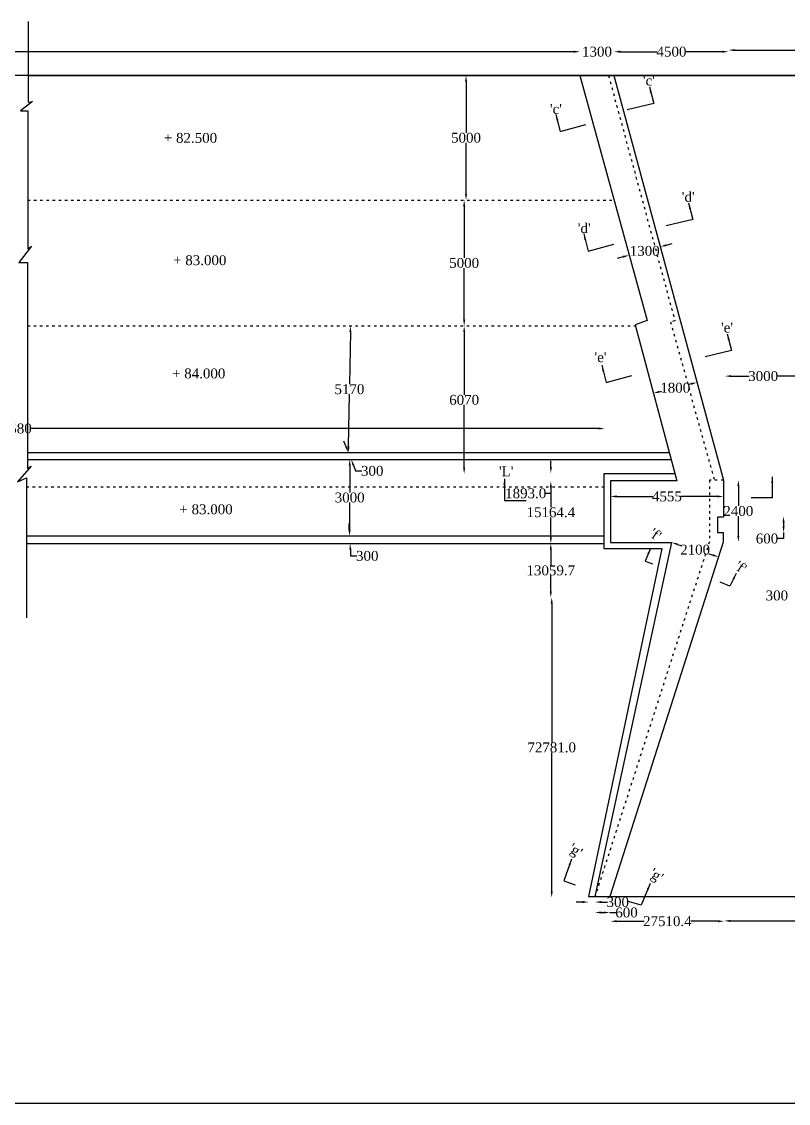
# Model space of a CAD drawing. Header units: millimetres. Extents: x 25263 to 1189477, y 36281 to 720269.
# Drawn here: x 323998 to 509882, y 36281 to 298608 of the extents above; entities that cross this region are included whole.
import ezdxf

# ---------------------------------------------------------------- set-up
doc = ezdxf.new("R2010")
doc.units = ezdxf.units.MM
doc.header["$MEASUREMENT"] = 0
doc.header["$PDMODE"] = 66
doc.header["$PDSIZE"] = 170
doc.linetypes.add('ACAD_ISO03W100', pattern=[30, 12, -18])
for name, color, linetype in [('DIM', 5, 'Continuous'), ('DOT LINE', 3, 'ACAD_ISO03W100'), ('DWG. LINE', 1, 'Continuous'), ('DWG.LINE', 10, 'Continuous'), ('TEXT', 7, 'Continuous')]:
    doc.layers.add(name, color=color, linetype=linetype)
doc.layers.add('TITLE', color=7, linetype='Continuous', lineweight=30)
doc.styles.get("Standard").update_dxf_attribs({"font": 'TIMES.TTF', "height": 2400})
doc.dimstyles.get("Standard").update_dxf_attribs({"dimtxt": 2400, "dimasz": 1500, "dimexe": 0.18, "dimexo": 0.0625, "dimgap": 0.09, "dimtad": 0, "dimtih": 1, "dimtoh": 1, "dimdec": 1, "dimzin": 0, "dimdsep": 46, "dimtxsty": 'Standard', "dimcen": 0.09, "dimse1": 1, "dimse2": 1, "dimclrd": 5, "dimclre": 5, "dimclrt": 4, "dimadec": 0, "dimazin": 0, "dimtfac": 1, "dimtdec": 1, "dimtofl": 0, "dimtmove": 0, "dimatfit": 3, "dimfxl": 1, "dimtolj": 1, "dimtzin": 0, "dimarcsym": 0})

# ---------------------------------------------------------------- blocks, each defined once
blk = doc.blocks.new('*D4')
at = {"layer": 'Defpoints', "color": 0}
for p in [(467610, 291317), (459363, 285556), (467610, 285556)]:
    blk.add_point(p, dxfattribs=at)
at = {"layer": 'DIM', "color": 5, "lineweight": -2}
for p, q in [((457863, 291317), (456363, 291317)), ((469110, 291317), (470610, 291317))]:
    blk.add_line(p, q, dxfattribs=at)
at = {"layer": 'DIM', "color": 5}
for points in [[(457863, 291567), (457863, 291067), (459363, 291317)], [(469110, 291567), (469110, 291067), (467610, 291317)]]:
    blk.add_solid(points, dxfattribs=at)
at = {"layer": 'DIM', "color": 4, "insert": (463486, 291317), "char_height": 2400, "attachment_point": 5}
blk.add_mtext('\\A1;1300 ', dxfattribs=at)
blk = doc.blocks.new('*D5')
at = {"layer": 'Defpoints', "color": 0}
for p in [(459347, 291314), (160043, 284940), (459347, 284940)]:
    blk.add_point(p, dxfattribs=at)
at = {"layer": 'DIM', "color": 5, "lineweight": -2}
for p, q in [((161543, 291314), (304481, 291314)), ((457847, 291314), (314910, 291314))]:
    blk.add_line(p, q, dxfattribs=at)
at = {"layer": 'DIM', "color": 5}
for points in [[(161543, 291564), (161543, 291064), (160043, 291314)], [(457847, 291564), (457847, 291064), (459347, 291314)]]:
    blk.add_solid(points, dxfattribs=at)
at = {"layer": 'DIM', "color": 4, "insert": (309695, 291314), "char_height": 2400, "attachment_point": 5}
blk.add_mtext('\\A1;299330', dxfattribs=at)
blk = doc.blocks.new('*D101')
at = {"layer": 'Defpoints', "color": 0}
for p in [(465355, 199928), (176667, 199080), (465355, 199080)]:
    blk.add_point(p, dxfattribs=at)
at = {"layer": 'DIM', "color": 5, "lineweight": -2}
for p, q in [((178167, 199928), (315796, 199928)), ((463855, 199928), (326225, 199928))]:
    blk.add_line(p, q, dxfattribs=at)
at = {"layer": 'DIM', "color": 5}
for points in [[(178167, 200178), (178167, 199678), (176667, 199928)], [(463855, 200178), (463855, 199678), (465355, 199928)]]:
    blk.add_solid(points, dxfattribs=at)
at = {"layer": 'DIM', "color": 4, "insert": (321011, 199928), "char_height": 2400, "attachment_point": 5}
blk.add_mtext('\\A1;297580', dxfattribs=at)
blk = doc.blocks.new('*D103')
at = {"layer": 'Defpoints', "color": 0}
for p in [(431283, 224823), (431283, 224823), (431283, 188945)]:
    blk.add_point(p, dxfattribs=at)
at = {"layer": 'DIM', "color": 5, "lineweight": -2}
for p, q in [((431283, 223323), (431283, 208109)), ((431283, 190445), (431283, 205660))]:
    blk.add_line(p, q, dxfattribs=at)
at = {"layer": 'DIM', "color": 5}
for points in [[(431033, 223323), (431533, 223323), (431283, 224823)], [(431033, 190445), (431533, 190445), (431283, 188945)]]:
    blk.add_solid(points, dxfattribs=at)
at = {"layer": 'DIM', "color": 4, "insert": (431283, 206884), "char_height": 2400, "attachment_point": 5}
blk.add_mtext('\\A1;6070', dxfattribs=at)
blk = doc.blocks.new('*D104')
at = {"layer": 'Defpoints', "color": 0}
for p in [(431283, 255337), (431283, 255337), (431283, 224823)]:
    blk.add_point(p, dxfattribs=at)
at = {"layer": 'DIM', "color": 5, "lineweight": -2}
for p, q in [((431283, 253837), (431283, 241301)), ((431283, 226323), (431283, 238859))]:
    blk.add_line(p, q, dxfattribs=at)
at = {"layer": 'DIM', "color": 5}
for points in [[(431033, 253837), (431533, 253837), (431283, 255337)], [(431033, 226323), (431533, 226323), (431283, 224823)]]:
    blk.add_solid(points, dxfattribs=at)
at = {"layer": 'DIM', "color": 4, "insert": (431283, 240080), "char_height": 2400, "attachment_point": 5}
blk.add_mtext('\\A1;5000', dxfattribs=at)
blk = doc.blocks.new('*D105')
at = {"layer": 'Defpoints', "color": 0}
for p in [(431283, 285556), (431736, 285556), (431283, 255337)]:
    blk.add_point(p, dxfattribs=at)
at = {"layer": 'DIM', "color": 5, "lineweight": -2}
for p, q in [((431736, 284056), (431736, 271667)), ((431736, 256837), (431736, 269225))]:
    blk.add_line(p, q, dxfattribs=at)
at = {"layer": 'DIM', "color": 5}
for points in [[(431486, 284056), (431986, 284056), (431736, 285556)], [(431486, 256837), (431986, 256837), (431736, 255337)]]:
    blk.add_solid(points, dxfattribs=at)
at = {"layer": 'DIM', "color": 4, "insert": (431736, 270446), "char_height": 2400, "attachment_point": 5}
blk.add_mtext('\\A1;5000', dxfattribs=at)
blk = doc.blocks.new('*D106')
at = {"layer": 'Defpoints', "color": 0}
for p in [(478813, 244134), (478844, 244018), (471253, 242089)]:
    blk.add_point(p, dxfattribs=at)
at = {"layer": 'DIM', "color": 5, "lineweight": -2}
for p, q in [((480292, 244410), (481740, 244801)), ((469836, 241582), (468388, 241190))]:
    blk.add_line(p, q, dxfattribs=at)
at = {"layer": 'DIM', "color": 5}
for points in [[(480227, 244651), (480358, 244168), (478844, 244018)], [(469771, 241823), (469901, 241340), (471284, 241973)]]:
    blk.add_solid(points, dxfattribs=at)
at = {"layer": 'DIM', "color": 4, "insert": (475064, 242996), "char_height": 2400, "attachment_point": 5}
blk.add_mtext('\\A1;1300', dxfattribs=at)
blk = doc.blocks.new('*D107')
at = {"layer": 'Defpoints', "color": 0}
for p in [(487745, 211117), (487766, 211032), (477185, 208418)]:
    blk.add_point(p, dxfattribs=at)
at = {"layer": 'DIM', "color": 5, "lineweight": -2}
for p, q in [((486289, 210757), (485727, 210618)), ((478620, 208863), (479181, 209002))]:
    blk.add_line(p, q, dxfattribs=at)
at = {"layer": 'DIM', "color": 5}
for points in [[(486229, 211000), (486349, 210514), (487745, 211117)], [(478560, 209106), (478680, 208620), (477164, 208503)]]:
    blk.add_solid(points, dxfattribs=at)
at = {"layer": 'DIM', "color": 4, "insert": (482454, 209810), "char_height": 2400, "attachment_point": 5}
blk.add_mtext('\\A1;1800', dxfattribs=at)
blk = doc.blocks.new('*D108')
at = {"layer": 'Defpoints', "color": 0}
for p in [(466726, 183130), (494156, 183462), (494156, 183130)]:
    blk.add_point(p, dxfattribs=at)
at = {"layer": 'DIM', "color": 5, "lineweight": -2}
for p, q in [((468226, 183462), (477042, 183462)), ((492656, 183462), (483840, 183462))]:
    blk.add_line(p, q, dxfattribs=at)
at = {"layer": 'DIM', "color": 5}
for points in [[(468226, 183712), (468226, 183212), (466726, 183462)], [(492656, 183712), (492656, 183212), (494156, 183462)]]:
    blk.add_solid(points, dxfattribs=at)
at = {"layer": 'DIM', "color": 4, "insert": (480441, 183462), "char_height": 2400, "attachment_point": 5}
blk.add_mtext('\\A1;4555', dxfattribs=at)
blk = doc.blocks.new('*D109')
at = {"layer": 'Defpoints', "color": 0}
for p in [(481576, 172287), (492983, 168801), (492983, 168801)]:
    blk.add_point(p, dxfattribs=at)
at = {"layer": 'DIM', "color": 5, "lineweight": -2}
for p, q in [((483011, 171849), (483837, 171596)), ((491549, 169240), (490723, 169492))]:
    blk.add_line(p, q, dxfattribs=at)
at = {"layer": 'DIM', "color": 5}
for points in [[(483084, 172088), (482938, 171610), (481576, 172287)], [(491622, 169479), (491476, 169001), (492983, 168801)]]:
    blk.add_solid(points, dxfattribs=at)
at = {"layer": 'DIM', "color": 4, "insert": (487280, 170544), "char_height": 2400, "attachment_point": 5}
blk.add_mtext('\\A1;2100', dxfattribs=at)
blk = doc.blocks.new('*D110')
at = {"layer": 'Defpoints', "color": 0}
for p in [(497723, 187465), (497755, 187465), (497723, 172386)]:
    blk.add_point(p, dxfattribs=at)
at = {"layer": 'DIM', "color": 5, "lineweight": -2}
for p, q in [((497755, 185965), (497755, 181146)), ((497755, 173886), (497755, 178704))]:
    blk.add_line(p, q, dxfattribs=at)
at = {"layer": 'DIM', "color": 5}
for points in [[(497505, 185965), (498005, 185965), (497755, 187465)], [(497505, 173886), (498005, 173886), (497755, 172386)]]:
    blk.add_solid(points, dxfattribs=at)
at = {"layer": 'DIM', "color": 4, "insert": (497755, 179925), "char_height": 2400, "attachment_point": 5}
blk.add_mtext('\\A1;2400', dxfattribs=at)
blk = doc.blocks.new('*D111')
at = {"layer": 'Defpoints', "color": 0}
for p in [(508769, 178627), (508722, 174743), (508769, 174743)]:
    blk.add_point(p, dxfattribs=at)
at = {"layer": 'DIM', "color": 5, "lineweight": -2}
for p, q in [((508722, 177127), (508722, 176243)), ((508722, 173243), (507222, 173243)), ((508722, 174743), (508722, 173243))]:
    blk.add_line(p, q, dxfattribs=at)
at = {"layer": 'DIM', "color": 5}
for points in [[(508472, 177127), (508972, 177127), (508722, 178627)], [(508472, 176243), (508972, 176243), (508722, 174743)]]:
    blk.add_solid(points, dxfattribs=at)
at = {"layer": 'DIM', "color": 4, "insert": (504704, 173243), "char_height": 2400, "attachment_point": 5}
blk.add_mtext('\\A1;600', dxfattribs=at)
blk = doc.blocks.new('*D122')
at = {"layer": 'Defpoints', "color": 0}
for p in [(403711, 224823), (403230, 194102), (403230, 194102)]:
    blk.add_point(p, dxfattribs=at)
at = {"layer": 'DIM', "color": 5, "lineweight": -2}
for p, q in [((403688, 223323), (403490, 210687)), ((403254, 195602), (403452, 208238))]:
    blk.add_line(p, q, dxfattribs=at)
at = {"layer": 'DIM', "color": 5}
for points in [[(403438, 223327), (403938, 223320), (403711, 224823)], [(403004, 195606), (403504, 195598), (403230, 194102)]]:
    blk.add_solid(points, dxfattribs=at)
at = {"layer": 'DIM', "color": 4, "insert": (403471, 209463), "char_height": 2400, "attachment_point": 5}
blk.add_mtext('\\A1;5170', dxfattribs=at)
blk = doc.blocks.new('*D123')
at = {"layer": 'Defpoints', "color": 0}
for p in [(403230, 194102), (403878, 192444), (403878, 192444)]:
    blk.add_point(p, dxfattribs=at)
at = {"layer": 'DIM', "color": 5, "lineweight": -2}
for p, q in [((402684, 195499), (402138, 196896)), ((404425, 191047), (404971, 189650)), ((404971, 189650), (406471, 189650))]:
    blk.add_line(p, q, dxfattribs=at)
at = {"layer": 'DIM', "color": 5}
for points in [[(402917, 195590), (402451, 195408), (403230, 194102)], [(404658, 191138), (404192, 190956), (403878, 192444)]]:
    blk.add_solid(points, dxfattribs=at)
at = {"layer": 'DIM', "color": 4, "insert": (408994, 189650), "char_height": 2400, "attachment_point": 5}
blk.add_mtext('\\A1;300', dxfattribs=at)
blk = doc.blocks.new('*D124')
at = {"layer": 'Defpoints', "color": 0}
for p in [(403606, 192444), (403530, 173945), (403602, 173945)]:
    blk.add_point(p, dxfattribs=at)
at = {"layer": 'DIM', "color": 5, "lineweight": -2}
for p, q in [((403533, 190944), (403532, 184415)), ((403530, 175445), (403531, 181973))]:
    blk.add_line(p, q, dxfattribs=at)
at = {"layer": 'DIM', "color": 5}
for points in [[(403283, 190944), (403783, 190944), (403534, 192444)], [(403280, 175445), (403780, 175445), (403530, 173945)]]:
    blk.add_solid(points, dxfattribs=at)
at = {"layer": 'DIM', "color": 4, "insert": (403532, 183194), "char_height": 2400, "attachment_point": 5}
blk.add_mtext('\\A1;3000', dxfattribs=at)
blk = doc.blocks.new('*D125')
at = {"layer": 'Defpoints', "color": 0}
for p in [(403530, 173945), (403615, 172035), (403626, 172035)]:
    blk.add_point(p, dxfattribs=at)
at = {"layer": 'DIM', "color": 5, "lineweight": -2}
for p, q in [((403443, 175442), (403368, 176940)), ((403691, 170537), (403767, 169039)), ((403767, 169039), (405267, 169039))]:
    blk.add_line(p, q, dxfattribs=at)
at = {"layer": 'DIM', "color": 5}
for points in [[(403693, 175455), (403194, 175430), (403519, 173944)], [(403941, 170549), (403441, 170524), (403615, 172035)]]:
    blk.add_solid(points, dxfattribs=at)
at = {"layer": 'DIM', "color": 4, "insert": (407790, 169039), "char_height": 2400, "attachment_point": 5}
blk.add_mtext('\\A1;300', dxfattribs=at)
blk = doc.blocks.new('*D126')
at = {"layer": 'Defpoints', "color": 0}
for p in [(452285, 189093), (452285, 187200), (452304, 187200)]:
    blk.add_point(p, dxfattribs=at)
at = {"layer": 'DIM', "color": 5, "lineweight": -2}
for p, q in [((452304, 190593), (452304, 192093)), ((452304, 184200), (450804, 184200)), ((452304, 185700), (452304, 184200))]:
    blk.add_line(p, q, dxfattribs=at)
at = {"layer": 'DIM', "color": 5}
for points in [[(452054, 190593), (452554, 190593), (452304, 189093)], [(452054, 185700), (452554, 185700), (452304, 187200)]]:
    blk.add_solid(points, dxfattribs=at)
at = {"layer": 'DIM', "color": 4, "insert": (446202, 184200), "char_height": 2400, "attachment_point": 5}
blk.add_mtext('\\A1;1893.0', dxfattribs=at)
blk = doc.blocks.new('*D127')
at = {"layer": 'Defpoints', "color": 0}
for p in [(452304, 187200), (452304, 172035), (452304, 172035)]:
    blk.add_point(p, dxfattribs=at)
at = {"layer": 'DIM', "color": 5, "lineweight": -2}
for p, q in [((452304, 185700), (452304, 180842)), ((452304, 173535), (452304, 178393))]:
    blk.add_line(p, q, dxfattribs=at)
at = {"layer": 'DIM', "color": 5}
for points in [[(452054, 185700), (452554, 185700), (452304, 187200)], [(452054, 173535), (452554, 173535), (452304, 172035)]]:
    blk.add_solid(points, dxfattribs=at)
at = {"layer": 'DIM', "color": 4, "insert": (452304, 179618), "char_height": 2400, "attachment_point": 5}
blk.add_mtext('\\A1;15164.4', dxfattribs=at)
blk = doc.blocks.new('*D128')
at = {"layer": 'Defpoints', "color": 0}
for p in [(452304, 172035), (452291, 158976), (452304, 158976)]:
    blk.add_point(p, dxfattribs=at)
at = {"layer": 'DIM', "color": 5, "lineweight": -2}
for p, q in [((452291, 170535), (452291, 166730)), ((452291, 160476), (452291, 164281))]:
    blk.add_line(p, q, dxfattribs=at)
at = {"layer": 'DIM', "color": 5}
for points in [[(452041, 170535), (452541, 170535), (452291, 172035)], [(452041, 160476), (452541, 160476), (452291, 158976)]]:
    blk.add_solid(points, dxfattribs=at)
at = {"layer": 'DIM', "color": 4, "insert": (452291, 165506), "char_height": 2400, "attachment_point": 5}
blk.add_mtext('\\A1;13059.7', dxfattribs=at)
blk = doc.blocks.new('*D129')
at = {"layer": 'Defpoints', "color": 0}
for p in [(452304, 158976), (452304, 86195), (452509, 86195)]:
    blk.add_point(p, dxfattribs=at)
at = {"layer": 'DIM', "color": 5, "lineweight": -2}
for p, q in [((452509, 157476), (452509, 123809)), ((452509, 87695), (452509, 121361))]:
    blk.add_line(p, q, dxfattribs=at)
at = {"layer": 'DIM', "color": 5}
for points in [[(452259, 157476), (452759, 157476), (452509, 158976)], [(452259, 87695), (452759, 87695), (452509, 86195)]]:
    blk.add_solid(points, dxfattribs=at)
at = {"layer": 'DIM', "color": 4, "insert": (452509, 122585), "char_height": 2400, "attachment_point": 5}
blk.add_mtext('\\A1;72781.0', dxfattribs=at)
blk = doc.blocks.new('*D130')
at = {"layer": 'Defpoints', "color": 0}
for p in [(461461, 86414), (463002, 86414), (463002, 85102)]:
    blk.add_point(p, dxfattribs=at)
at = {"layer": 'DIM', "color": 5, "lineweight": -2}
for p, q in [((459961, 85102), (458461, 85102)), ((464502, 85102), (466002, 85102))]:
    blk.add_line(p, q, dxfattribs=at)
at = {"layer": 'DIM', "color": 5}
for points in [[(459961, 85352), (459961, 84852), (461461, 85102)], [(464502, 85352), (464502, 84852), (463002, 85102)]]:
    blk.add_solid(points, dxfattribs=at)
at = {"layer": 'DIM', "color": 4, "insert": (468525, 85102), "char_height": 2400, "attachment_point": 5}
blk.add_mtext('\\A1;300', dxfattribs=at)
blk = doc.blocks.new('*D131')
at = {"layer": 'Defpoints', "color": 0}
for p in [(463002, 86414), (466632, 86414), (466632, 82561)]:
    blk.add_point(p, dxfattribs=at)
at = {"layer": 'DIM', "color": 5, "lineweight": -2}
for p, q in [((464502, 82561), (465132, 82561)), ((466632, 82561), (468132, 82561))]:
    blk.add_line(p, q, dxfattribs=at)
at = {"layer": 'DIM', "color": 5}
for points in [[(464502, 82811), (464502, 82311), (463002, 82561)], [(465132, 82811), (465132, 82311), (466632, 82561)]]:
    blk.add_solid(points, dxfattribs=at)
at = {"layer": 'DIM', "color": 4, "insert": (470650, 82561), "char_height": 2400, "attachment_point": 5}
blk.add_mtext('\\A1;600', dxfattribs=at)
blk = doc.blocks.new('*D132')
at = {"layer": 'Defpoints', "color": 0}
for p in [(466791, 80500), (494302, 80500), (494302, 80445)]:
    blk.add_point(p, dxfattribs=at)
at = {"layer": 'DIM', "color": 5, "lineweight": -2}
for p, q in [((468291, 80445), (474887, 80445)), ((492802, 80445), (486206, 80445))]:
    blk.add_line(p, q, dxfattribs=at)
at = {"layer": 'DIM', "color": 5}
for points in [[(468291, 80695), (468291, 80195), (466791, 80445)], [(492802, 80695), (492802, 80195), (494302, 80445)]]:
    blk.add_solid(points, dxfattribs=at)
at = {"layer": 'DIM', "color": 4, "insert": (480547, 80445), "char_height": 2400, "attachment_point": 5}
blk.add_mtext('\\A1;27510.4', dxfattribs=at)
blk = doc.blocks.new('*D133')
at = {"layer": 'Defpoints', "color": 0}
for p in [(494302, 80500), (560942, 80527), (560942, 80500)]:
    blk.add_point(p, dxfattribs=at)
at = {"layer": 'DIM', "color": 5, "lineweight": -2}
for p, q in [((495802, 80527), (523463, 80527)), ((559442, 80527), (531781, 80527))]:
    blk.add_line(p, q, dxfattribs=at)
at = {"layer": 'DIM', "color": 5}
for points in [[(495802, 80777), (495802, 80277), (494302, 80527)], [(559442, 80777), (559442, 80277), (560942, 80527)]]:
    blk.add_solid(points, dxfattribs=at)
at = {"layer": 'DIM', "color": 4, "insert": (527622, 80527), "char_height": 2400, "attachment_point": 5}
blk.add_mtext('\\A1;11000', dxfattribs=at)
blk = doc.blocks.new('*D141')
at = {"layer": 'Defpoints', "color": 0}
for p in [(494509, 212762), (513046, 212762), (513046, 212647)]:
    blk.add_point(p, dxfattribs=at)
at = {"layer": 'DIM', "color": 5, "lineweight": -2}
for p, q in [((496009, 212647), (500369, 212647)), ((511546, 212647), (507187, 212647))]:
    blk.add_line(p, q, dxfattribs=at)
at = {"layer": 'DIM', "color": 5}
for points in [[(496009, 212897), (496009, 212397), (494509, 212647)], [(511546, 212897), (511546, 212397), (513046, 212647)]]:
    blk.add_solid(points, dxfattribs=at)
at = {"layer": 'DIM', "color": 4, "insert": (503778, 212647), "char_height": 2400, "attachment_point": 5}
blk.add_mtext('\\A1;3000', dxfattribs=at)
blk = doc.blocks.new('*D153')
at = {"layer": 'Defpoints', "color": 0}
for p in [(495383, 291707), (495383, 291233), (562495, 291233)]:
    blk.add_point(p, dxfattribs=at)
at = {"layer": 'DIM', "color": 5, "lineweight": -2}
for p, q in [((496883, 291707), (524780, 291707)), ((560995, 291707), (533098, 291707))]:
    blk.add_line(p, q, dxfattribs=at)
at = {"layer": 'DIM', "color": 5}
for points in [[(496883, 291957), (496883, 291457), (495383, 291707)], [(560995, 291957), (560995, 291457), (562495, 291707)]]:
    blk.add_solid(points, dxfattribs=at)
at = {"layer": 'DIM', "color": 4, "insert": (528939, 291707), "char_height": 2400, "attachment_point": 5}
blk.add_mtext('\\A1;11000', dxfattribs=at)
blk = doc.blocks.new('*D154')
at = {"layer": 'Defpoints', "color": 0}
for p in [(467708, 291707), (467708, 291317), (495383, 291707)]:
    blk.add_point(p, dxfattribs=at)
at = {"layer": 'DIM', "color": 5, "lineweight": -2}
for p, q in [((469208, 291317), (478093, 291317)), ((493883, 291317), (484999, 291317))]:
    blk.add_line(p, q, dxfattribs=at)
at = {"layer": 'DIM', "color": 5}
for points in [[(469208, 291567), (469208, 291067), (467708, 291317)], [(493883, 291567), (493883, 291067), (495383, 291317)]]:
    blk.add_solid(points, dxfattribs=at)
at = {"layer": 'DIM', "color": 4, "insert": (481546, 291317), "char_height": 2400, "attachment_point": 5}
blk.add_mtext('\\A1;4500', dxfattribs=at)

msp = doc.modelspace()

# ---------------------------------------------------------------- linework, layer by layer
at = {"layer": 'DOT LINE', "ltscale": 50}
for p, q in [((325492.8, 255336.52), (467603.1, 255336.52)), ((325430.11, 224823.44), (472778.92, 224823.21))]:
    msp.add_line(p, q, dxfattribs=at)
for points in [[(466284.68, 285556.07), (482372.8, 226072.78)], [(482372.8, 226072.78), (481320.17, 225788.09), (491932.98, 187405.25)], [(494156.12, 187405.25), (490741.04, 187405.25), (490741.04, 172446.55), (463001.57, 86413.76)], [(325165.59, 185822.34), (465145.97, 185822.34)]]:
    msp.add_lwpolyline(points, dxfattribs=at)
at = {"layer": 'DWG. LINE'}
msp.add_lwpolyline([(160026.02, 285620.67), (643388.87, 285620.67)], dxfattribs=at)
at = {"layer": 'DWG.LINE'}
for points in [[(325551.32, 298607.61), (325551.32, 279070.9), (326596.01, 279272.12), (323727.67, 277000.69), (325492.8, 277000.69), (325492.8, 243517.08), (326422.48, 244190.3), (323344.18, 240225.11), (325430.11, 240225.11), (325430.11, 190249.14), (326315.33, 190823.35), (322987.14, 187015.43), (325165.59, 187952.3), (325165.59, 154005.88)], [(325551.32, 285556.07), (643372.28, 285556.07)], [(459362.57, 285556.07), (475616.69, 226135.33), (472708.79, 225084.33), (482877.41, 187223.19), (466725.68, 187223.19), (466725.68, 172287.44), (481576.46, 172287.44), (463001.57, 86413.76)], [(467609.79, 285556.07), (494156.12, 187405.25)], [(325430.11, 194102.71), (481030.2, 194100.94)], [(325430.11, 192442.37), (481474.83, 192445.47)], [(482406.49, 188976.57), (465145.97, 188976.57), (465145.97, 170865.85), (479247.33, 170865.85), (461461.02, 86413.76)], [(494156.12, 187405.25), (494156.12, 178457.64), (492706.14, 178457.64), (492706.14, 174711.57), (494115.83, 174711.57), (494115.83, 172341.93), (466631.74, 86413.76)], [(325165.59, 173944.74), (465145.97, 173944.74)], [(325165.59, 172035.38), (465145.97, 172035.38)], [(461461.02, 86413.76), (594781.69, 86413.76)]]:
    msp.add_lwpolyline(points, dxfattribs=at)
at = {"layer": 'TITLE'}
msp.add_line((1185796.23, 36280.55), (25263.28, 36280.55), dxfattribs=at)

# ---------------------------------------------------------------- texts
at = {"layer": 'DIM', "color": 4, "insert": (507102.12, 159434.98), "char_height": 2400, "attachment_point": 5}
msp.add_mtext('\\A1;300', dxfattribs=at)
at = {"layer": 'TEXT'}
for s, p in [("'c'", (474607.26, 283119.79)), ("'c'", (452071.51, 276228.13)), ('+ 82.500', (358475.65, 269216.62)), ("'d'", (484042.18, 254927.05)), ("'d'", (458832.78, 247319.58)), ('+ 83.000', (360722.77, 239555.48)), ("'e'", (493557.6, 223208.8)), ("'e'", (462883.12, 216026.52)), ('+ 84.000', (360465.82, 212093.72)), ("'L'", (439718.07, 188352.29)), ('+ 83.000', (362245.85, 179145.54))]:
    msp.add_text(s, height=2400, dxfattribs=at).set_placement(p)
for s, p in [("'f'", (475955.31, 173971.68)), ("'f'", (496630.48, 166030.83)), ("'g'", (456369.04, 97611.15)), ("'g'", (475948.98, 91553.28))]:
    msp.add_text(s, height=2400, rotation=325.1114418, dxfattribs=at).set_placement(p)

# ---------------------------------------------------------------- dimensions: what is measured, and where the dimension line sits
at = {"layer": 'DIM'}
for p1, p2, distance, text, picture, middle in [((160043.13, 284939.55), (459346.96, 284939.55), 6374.81, '299330', '*D5', (309695.04, 291314.35)), ((459362.57, 285556.07), (467609.79, 285556.07), 5760.89, '1300 ', '*D4', (463486.18, 291316.96)), ((495383.5, 291706.61), (467708.35, 291706.61), 389.65, '4500', '*D154', (481545.92, 291316.96)), ((562495, 291232.95), (495383.5, 291232.95), -473.66, '11000', '*D153', (528939.25, 291706.61)), ((431282.89, 255336.52), (431282.89, 285556.07), -452.92, '5000', '*D105', (431735.81, 270446.3)), ((431282.89, 224823.27), (431282.89, 255336.52), 0, '5000', '*D104', (431282.89, 240079.9)), ((471252.67, 242089.01), (478813.04, 244133.82), -120.05, '1300', '*D106', (475064.2, 242995.54)), ((403711.48, 224823.31), (403230.15, 194101.82), 0, '5170', '*D122', (403470.82, 209462.57)), ((431282.83, 188945.37), (431282.89, 224823.27), 0, '6070', '*D103', (431282.86, 206884.32)), ((494509.39, 212762.26), (513046.06, 212762.26), -115.13, '3000', '*D141', (503777.72, 212647.14)), ((477184.85, 208418.48), (487765.92, 211031.99), 87.32, '1800', '*D107', (482454.44, 209810.01)), ((176667.16, 199080.21), (465354.61, 199080.21), 848.22, '297580', '*D101', (321010.88, 199928.43)), ((403230.15, 194101.82), (403878.42, 192443.93), 0, '300', '*D123', (408993.88, 189649.93)), ((403605.86, 192443.92), (403602.04, 173944.74), -72.28, '3000', '*D124', (403531.67, 183194.34)), ((497723.01, 172385.64), (497723.01, 187464.75), -31.51, '2400', '*D110', (497754.51, 179925.19)), ((466725.68, 183129.56), (494156.12, 183129.56), 332.8, '4555', '*D108', (480440.9, 183462.35)), ((508768.88, 178626.84), (508768.88, 174742.77), -46.44, '600', '*D111', (504703.82, 173242.77)), ((403529.72, 173944.74), (403626.14, 172035.38), -10.77, '300', '*D125', (407789.65, 169038.66)), ((481576.46, 172287.44), (492983.34, 168801.23), 0, '2100', '*D109', (487279.9, 170544.34)), ((461461.02, 86413.76), (463001.57, 86413.76), -1311.46, '300', '*D130', (468524.52, 85102.3)), ((463001.57, 86413.76), (466631.74, 86413.76), -3852.92, '600', '*D131', (470650.36, 82560.84)), ((494301.81, 80499.64), (560941.75, 80499.64), 26.94, '11000', '*D133', (527621.78, 80526.58))]:
    dim = msp.add_aligned_dim(p1=p1, p2=p2, distance=distance, text=text, dimstyle='Standard', dxfattribs=at)
    dim.commit()
    dim.dimension.update_dxf_attribs({"geometry": picture, "text_midpoint": middle})
for p1, p2, distance, picture, middle in [((452285.33, 189092.78), (452285.33, 187199.8), 18.39, '*D126', (446201.75, 184199.8)), ((452303.72, 187199.8), (452303.72, 172035.38), 0, '*D127', (452303.72, 179617.59)), ((452303.72, 172035.38), (452303.72, 158975.64), -13.1, '*D128', (452290.62, 165505.51)), ((452303.72, 158975.64), (452303.72, 86194.66), 205.73, '*D129', (452509.45, 122585.15)), ((466791.38, 80499.64), (494301.81, 80499.64), -54.95, '*D132', (480546.59, 80444.68))]:
    dim = msp.add_aligned_dim(p1=p1, p2=p2, distance=distance, dimstyle='Standard', dxfattribs=at)
    dim.commit()
    dim.dimension.update_dxf_attribs({"geometry": picture, "text_midpoint": middle})

# ---------------------------------------------------------------- leaders
for points in [[(476199.93, 282816.48), (477248.32, 278769.23), (470816.29, 277240.9)], [(453508.77, 276120.08), (454557.16, 271931.31), (460819.18, 273657.76)], [(485662.82, 254654.65), (486711.21, 250607.4), (480279.18, 249079.07)], [(460291.79, 247134.62), (461340.18, 242945.85), (467602.2, 244672.3)], [(495082.36, 222882.28), (496130.75, 218835.03), (489698.72, 217306.69)], [(464660.8, 215259.29), (465709.2, 211070.52), (471971.22, 212796.98)], [(441052.28, 187768.29), (441052.28, 182467.43), (446336.05, 182467.43)], [(505966.69, 188246.74), (505966.69, 183159.02), (500893.74, 183159.02)], [(476451.66, 170865.85), (475185.44, 167805.36), (476974.62, 167153.65)], [(497221.64, 164778.81), (495719.67, 161698.89), (493312.72, 162655.4)], [(457317.64, 95465.71), (455469.37, 90208.18), (458201.6, 89244.96)], [(476395.12, 89605.07), (474227.26, 84346.56), (470773.01, 85282.47)]]:
    msp.add_leader(points, dimstyle='Standard', override={"dimgap": 0.09, "dimtad": 0}, dxfattribs=at)

doc.saveas('drawing.dxf')
